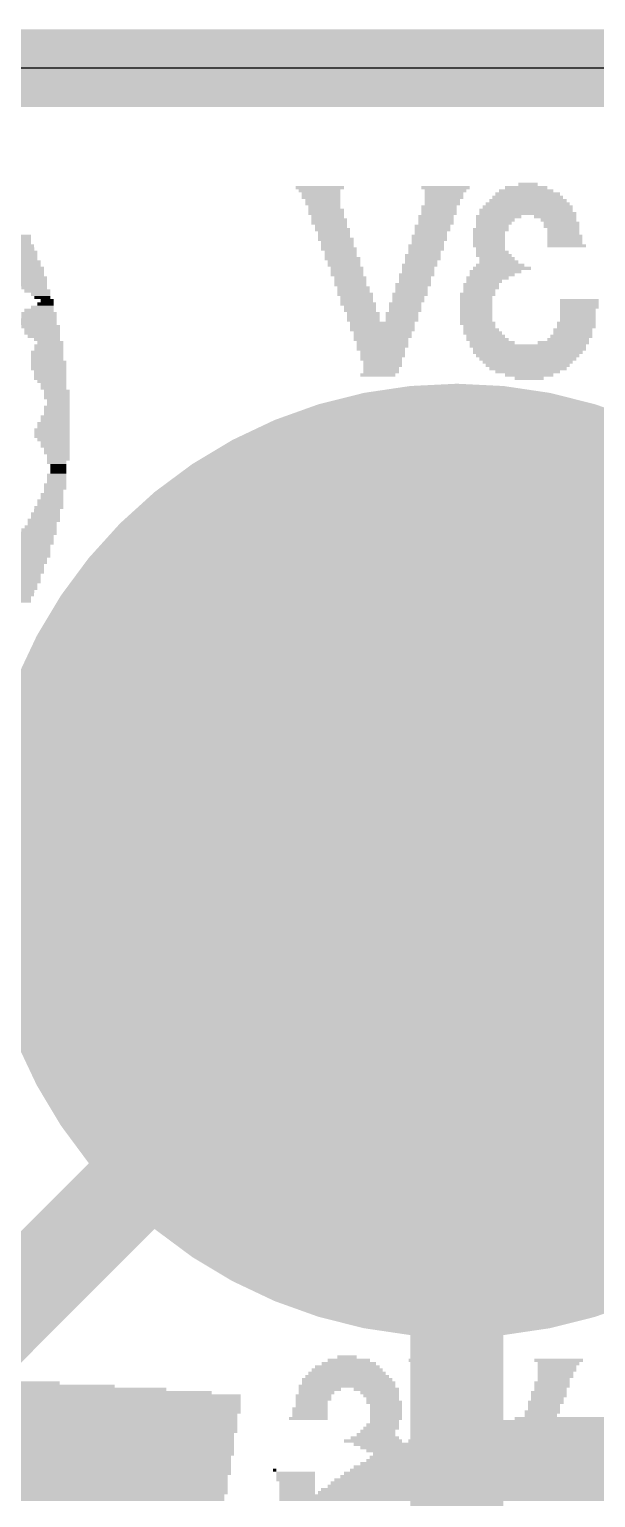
# Model space of a CAD drawing. Extents: x 0 to 53.3, y -0.3 to 28.3.
# Drawn here: x 34.44 to 38.15, y 16.03 to 25.65 of the extents above; entities that cross this region are included whole.
import ezdxf

# ---------------------------------------------------------------- set-up
doc = ezdxf.new("R2010")
doc.units = 0
for name, color, linetype in [('1', 12, 'CONTINUOUS'), ('16', 5, 'CONTINUOUS'), ('17', 110, 'CONTINUOUS'), ('20', 4, 'CONTINUOUS'), ('200', 132, 'CONTINUOUS'), ('201', 6, 'CONTINUOUS')]:
    doc.layers.add(name, color=color, linetype=linetype)

# ---------------------------------------------------------------- blocks, each defined once
blk = doc.blocks.new('ROUNDP')
at = {"const_width": 0.5}
blk.add_lwpolyline([(0, -0.25, 1), (0, 0.25, 1), (0, -0.25)], format="xyb", dxfattribs=at)
blk = doc.blocks.new('RECT')
blk.add_solid([(-0.5, -0.5), (0.5, -0.5), (-0.5, 0.5), (0.5, 0.5)])

msp = doc.modelspace()

# ---------------------------------------------------------------- linework, layer by layer
at = {"layer": '1'}
for points, const_width in [([(0.254, 25.4), (51.562, 25.4)], 0.508), ([(37.2429, 20.208), (37.2429, 11.4401)], 0.6096)]:
    msp.add_lwpolyline(points, dxfattribs=dict(at, const_width=const_width))
for points, const_width in [([(37.2429, 17.5918, 1), (37.2429, 22.8242, 1), (37.2429, 17.5918)], 1.016), ([(37.3953, 20.208, 1), (37.0905, 20.208)], 0.3048)]:
    msp.add_lwpolyline(points, format="xyb", dxfattribs=dict(at, const_width=const_width))
at = {"layer": '16'}
for points, const_width in [([(0.254, 25.4), (51.562, 25.4)], 0.508), ([(37.2429, 20.208), (28.5835, 11.5486)], 0.6096)]:
    msp.add_lwpolyline(points, dxfattribs=dict(at, const_width=const_width))
at = {"layer": '16', "const_width": 0.3048}
msp.add_lwpolyline([(37.3507, 20.1002, 1), (37.1351, 20.3158)], format="xyb", dxfattribs=at)
at = {"layer": '20'}
msp.add_line((48.6, 25.4), (3.2, 25.4), dxfattribs=at)

# ---------------------------------------------------------------- block references
at = {"layer": '17', "xscale": 5.266, "yscale": 5.266}
msp.add_blockref('ROUNDP', (37.2429, 20.208), dxfattribs=at)
msp.add_blockref('ROUNDP', (37.2429, 20.208), dxfattribs=at)
at = {"layer": '200'}
for p, xscale, yscale in [((34.2913, 24.2993), 0.3175, 0.0211), ((34.3116, 24.2782), 0.2769, 0.0211), ((34.323, 24.257), 0.254, 0.0213), ((34.3433, 24.2358), 0.254, 0.0211), ((34.3116, 24.1512), 0.3581, 0.0211), ((34.3218, 24.1723), 0.3378, 0.0211), ((34.3319, 24.1935), 0.3175, 0.0213), ((34.3535, 24.2147), 0.2337, 0.0211), ((34.323, 24.13), 0.381, 0.0213), ((34.3332, 24.1088), 0.3607, 0.0211), ((34.3649, 24.0877), 0.3378, 0.0211), ((34.3751, 24.0665), 0.3175, 0.0213), ((34.3967, 24.0453), 0.2743, 0.0211), ((34.417, 24.0242), 0.2743, 0.0211), ((34.4386, 24.003), 0.2311, 0.0213), ((34.4488, 23.9818), 0.2108, 0.0211), ((34.4703, 23.9607), 0.1676, 0.0211), ((34.4919, 23.9395), 0.1702, 0.0213), ((34.5135, 23.9183), 0.127, 0.0211), ((34.5237, 23.8972), 0.1067, 0.0211), ((34.544, 23.8548), 0.1067, 0.0211), ((34.5554, 23.876), 0.0838, 0.0213), ((34.5021, 23.7913), 0.2311, 0.0211), ((34.5021, 23.7702), 0.2311, 0.0211), ((34.5021, 23.8125), 0.1905, 0.0213), ((34.5237, 23.8337), 0.1473, 0.0211), ((34.4907, 23.749), 0.254, 0.0213), ((34.4907, 23.7278), 0.254, 0.0211), ((34.5135, 23.7067), 0.254, 0.0211), ((34.5237, 23.6855), 0.2337, 0.0213), ((34.5237, 23.6643), 0.2337, 0.0211), ((34.5338, 23.6432), 0.2134, 0.0211), ((34.5554, 23.622), 0.1702, 0.0213), ((34.5656, 23.5797), 0.1905, 0.0211), ((34.5757, 23.6008), 0.1702, 0.0211), ((34.5554, 23.5373), 0.2108, 0.0211), ((34.5554, 23.5162), 0.2108, 0.0211), ((34.5554, 23.495), 0.2108, 0.0213), ((34.5656, 23.4738), 0.2311, 0.0211), ((34.5656, 23.5585), 0.1905, 0.0213), ((34.5656, 23.4527), 0.2311, 0.0211), ((34.5656, 23.4315), 0.2311, 0.0213), ((34.5757, 23.4103), 0.2108, 0.0211), ((34.5757, 23.3892), 0.2108, 0.0211), ((34.5757, 23.368), 0.2108, 0.0213), ((34.5859, 23.3468), 0.1905, 0.0211), ((34.5973, 23.3257), 0.1676, 0.0211), ((34.5973, 23.3045), 0.1676, 0.0213), ((34.6189, 23.2833), 0.1702, 0.0211), ((34.6189, 23.2622), 0.1702, 0.0211), ((34.6189, 23.241), 0.1702, 0.0213), ((34.6189, 23.1775), 0.1702, 0.0213), ((34.6291, 23.2198), 0.1499, 0.0211), ((34.6291, 23.1987), 0.1499, 0.0211), ((34.6088, 23.114), 0.1905, 0.0213), ((34.6088, 23.0928), 0.1905, 0.0211), ((34.6189, 23.1563), 0.1702, 0.0211), ((34.6189, 23.1352), 0.1702, 0.0211), ((34.5872, 23.0293), 0.2337, 0.0211), ((34.5872, 23.0082), 0.2337, 0.0211), ((34.5872, 22.987), 0.2337, 0.0213), ((34.5973, 23.0717), 0.2134, 0.0211), ((34.5973, 23.0505), 0.2134, 0.0213), ((34.5973, 22.9658), 0.2134, 0.0211), ((34.6088, 22.9447), 0.1905, 0.0211), ((34.6088, 22.9235), 0.1905, 0.0213), ((34.6189, 22.9023), 0.1702, 0.0211), ((34.6189, 22.8812), 0.1702, 0.0211), ((34.6291, 22.86), 0.1499, 0.0213), ((34.6291, 22.8388), 0.1499, 0.0211), ((34.6177, 22.8177), 0.127, 0.0211), ((34.6291, 22.7965), 0.1041, 0.0213), ((34.6177, 22.733), 0.127, 0.0213), ((34.6177, 22.7118), 0.127, 0.0211), ((34.6291, 22.7753), 0.1041, 0.0211), ((34.6291, 22.7542), 0.1041, 0.0211), ((34.5872, 22.606), 0.1473, 0.0213), ((34.5973, 22.6272), 0.127, 0.0211), ((34.6075, 22.6695), 0.1473, 0.0213), ((34.6075, 22.6483), 0.1473, 0.0211), ((34.6177, 22.6907), 0.127, 0.0211), ((34.5656, 22.5213), 0.1905, 0.0211), ((34.5757, 22.5637), 0.1702, 0.0211), ((34.5757, 22.5425), 0.1702, 0.0213), ((34.5872, 22.5848), 0.1473, 0.0211), ((34.5338, 22.4367), 0.2134, 0.0211), ((34.5224, 22.4155), 0.1905, 0.0213), ((34.5453, 22.479), 0.1905, 0.0213), ((34.5453, 22.4578), 0.1905, 0.0211), ((34.5554, 22.5002), 0.1702, 0.0211), ((34.29, 22.352), 0.6553, 0.0213), ((34.29, 22.3308), 0.6147, 0.0211), ((34.3014, 22.3097), 0.5918, 0.0211), ((34.5021, 22.3732), 0.2311, 0.0211), ((34.5123, 22.3943), 0.2108, 0.0211), ((34.3014, 22.2885), 0.5918, 0.0213), ((34.3014, 22.2673), 0.5512, 0.0211), ((34.3116, 22.2462), 0.5309, 0.0211), ((34.3116, 22.225), 0.5309, 0.0213), ((34.323, 22.2038), 0.508, 0.0211), ((34.3218, 22.1827), 0.4648, 0.0211), ((34.3218, 22.1615), 0.4648, 0.0213), ((34.3218, 22.1403), 0.4242, 0.0211), ((34.3332, 22.1192), 0.4013, 0.0211), ((34.3332, 22.098), 0.4013, 0.0213), ((34.3332, 22.0768), 0.3607, 0.0211), ((34.3332, 22.0557), 0.3607, 0.0211), ((34.3751, 22.0345), 0.2769, 0.0213), ((34.3751, 22.0133), 0.2311, 0.0211), ((34.3852, 21.9922), 0.2108, 0.0211), ((34.3751, 21.971), 0.1905, 0.0213), ((34.3852, 21.9498), 0.1702, 0.0211), ((34.3751, 21.9287), 0.1499, 0.0211), ((34.3649, 21.9075), 0.1702, 0.0213), ((36.5341, 16.9333), 0.2769, 0.0211), ((36.5227, 16.9545), 0.127, 0.0213), ((37.0853, 16.9333), 0.3175, 0.0211), ((37.9108, 16.9333), 0.3175, 0.0211), ((36.5227, 16.8275), 0.5486, 0.0213), ((36.5227, 16.8487), 0.508, 0.0211), ((36.5239, 16.8698), 0.4648, 0.0211), ((36.5239, 16.891), 0.4242, 0.0213), ((36.5341, 16.9122), 0.3581, 0.0211), ((37.084, 16.9122), 0.2743, 0.0211), ((37.0942, 16.891), 0.254, 0.0213), ((37.0942, 16.8698), 0.254, 0.0211), ((37.1056, 16.8487), 0.2311, 0.0211), ((37.1056, 16.8275), 0.2311, 0.0213), ((37.8993, 16.891), 0.254, 0.0213), ((37.8993, 16.8698), 0.254, 0.0211), ((37.9095, 16.9122), 0.2743, 0.0211), ((37.8892, 16.8487), 0.2337, 0.0211), ((37.8892, 16.8275), 0.2337, 0.0213), ((36.5227, 16.764), 0.635, 0.0213), ((36.3436, 16.7428), 0.2769, 0.0211), ((36.5239, 16.8063), 0.5918, 0.0211), ((36.5341, 16.7852), 0.6121, 0.0211), ((36.7144, 16.7428), 0.2972, 0.0211), ((37.1272, 16.8063), 0.2337, 0.0211), ((37.1272, 16.7852), 0.2337, 0.0211), ((37.1272, 16.764), 0.2337, 0.0213), ((37.1475, 16.7428), 0.2337, 0.0211), ((37.8574, 16.7428), 0.2108, 0.0211), ((37.8676, 16.7852), 0.2311, 0.0211), ((37.8676, 16.764), 0.2311, 0.0213), ((37.8777, 16.8063), 0.2108, 0.0211), ((36.3017, 16.7005), 0.2337, 0.0213), ((36.3017, 16.6793), 0.2337, 0.0211), ((36.2903, 16.6582), 0.2108, 0.0211), ((36.2903, 16.637), 0.2108, 0.0213), ((36.322, 16.7217), 0.2337, 0.0211), ((36.736, 16.7217), 0.254, 0.0211), ((36.7462, 16.7005), 0.2337, 0.0213), ((36.7563, 16.6793), 0.2134, 0.0211), ((36.7665, 16.6582), 0.2337, 0.0211), ((36.7779, 16.637), 0.2108, 0.0213), ((37.1475, 16.7217), 0.2337, 0.0211), ((37.1475, 16.7005), 0.2337, 0.0213), ((37.1678, 16.6793), 0.2337, 0.0211), ((37.1678, 16.6582), 0.2337, 0.0211), ((37.1793, 16.637), 0.2108, 0.0213), ((37.8257, 16.6582), 0.2337, 0.0211), ((37.8143, 16.637), 0.2108, 0.0213), ((37.846, 16.7217), 0.2337, 0.0211), ((37.846, 16.7005), 0.2337, 0.0213), ((37.8358, 16.6793), 0.2134, 0.0211), ((36.2687, 16.5523), 0.254, 0.0211), ((36.2801, 16.6158), 0.2311, 0.0211), ((36.2801, 16.5947), 0.2311, 0.0211), ((36.2801, 16.5735), 0.2311, 0.0213), ((36.7779, 16.6158), 0.2108, 0.0211), ((36.7779, 16.5947), 0.2108, 0.0211), ((36.7779, 16.5735), 0.2108, 0.0213), ((36.7779, 16.5523), 0.2108, 0.0211), ((37.1907, 16.6158), 0.2337, 0.0211), ((37.1907, 16.5947), 0.2337, 0.0211), ((37.2008, 16.5735), 0.2134, 0.0213), ((37.211, 16.5523), 0.2337, 0.0211), ((37.8041, 16.5947), 0.2311, 0.0211), ((37.7939, 16.5735), 0.2108, 0.0213), ((37.7939, 16.5523), 0.2108, 0.0211), ((37.8143, 16.6158), 0.2108, 0.0211), ((36.7132, 16.4465), 0.254, 0.0213), ((36.7246, 16.4677), 0.2311, 0.0211), ((36.7462, 16.4888), 0.2337, 0.0211), ((36.7563, 16.51), 0.2134, 0.0213), ((36.7678, 16.5312), 0.1905, 0.0211), ((37.211, 16.5312), 0.2337, 0.0211), ((37.2224, 16.51), 0.2108, 0.0213), ((37.2326, 16.4888), 0.2311, 0.0211), ((37.2326, 16.4677), 0.2311, 0.0211), ((37.2428, 16.4465), 0.2108, 0.0213), ((37.7622, 16.4677), 0.2337, 0.0211), ((37.7508, 16.4465), 0.2108, 0.0213), ((37.7825, 16.5312), 0.2337, 0.0211), ((37.7723, 16.51), 0.2134, 0.0213), ((37.7723, 16.4888), 0.2134, 0.0211), ((36.6928, 16.4042), 0.381, 0.0211), ((36.7043, 16.4253), 0.3175, 0.0211), ((36.7347, 16.383), 0.3378, 0.0213), ((36.7563, 16.3618), 0.2946, 0.0211), ((37.2542, 16.4253), 0.2337, 0.0211), ((37.2643, 16.4042), 0.2134, 0.0211), ((37.2643, 16.383), 0.2134, 0.0213), ((37.2745, 16.3618), 0.2337, 0.0211), ((37.7304, 16.4042), 0.2108, 0.0211), ((37.7304, 16.383), 0.2108, 0.0213), ((37.7304, 16.3618), 0.2108, 0.0211), ((37.7508, 16.4253), 0.2108, 0.0211), ((36.7881, 16.3407), 0.2769, 0.0211), ((36.8097, 16.3195), 0.2337, 0.0213), ((36.83, 16.2983), 0.2337, 0.0211), ((36.83, 16.2772), 0.2337, 0.0211), ((36.8414, 16.256), 0.2108, 0.0213), ((37.2859, 16.3407), 0.2108, 0.0211), ((37.2859, 16.3195), 0.2108, 0.0213), ((37.2961, 16.2983), 0.2311, 0.0211), ((37.3062, 16.2772), 0.2108, 0.0211), ((37.3062, 16.256), 0.2108, 0.0213), ((37.6872, 16.2772), 0.2108, 0.0211), ((37.6872, 16.256), 0.2108, 0.0213), ((37.7088, 16.3407), 0.2134, 0.0211), ((37.7088, 16.3195), 0.2134, 0.0213), ((37.7088, 16.2983), 0.2134, 0.0211), ((36.0477, 16.2137), 0.0203, 0.0211), ((36.1848, 16.1925), 0.254, 0.0213), ((36.1848, 16.1713), 0.254, 0.0211), ((36.8516, 16.2348), 0.2311, 0.0211), ((36.8618, 16.2137), 0.2108, 0.0211), ((36.8618, 16.1925), 0.2108, 0.0213), ((36.8618, 16.1713), 0.2108, 0.0211), ((37.3177, 16.2348), 0.2337, 0.0211), ((37.3278, 16.2137), 0.2134, 0.0211), ((37.3278, 16.1925), 0.2134, 0.0213), ((37.3494, 16.1713), 0.2108, 0.0211), ((37.6555, 16.1713), 0.2337, 0.0211), ((37.6669, 16.2137), 0.2108, 0.0211), ((37.6669, 16.1925), 0.2108, 0.0213), ((37.6771, 16.2348), 0.2311, 0.0211), ((36.1848, 16.1502), 0.254, 0.0211), ((36.195, 16.129), 0.2337, 0.0213), ((36.195, 16.1078), 0.2337, 0.0211), ((36.195, 16.0867), 0.2337, 0.0211), ((36.195, 16.0655), 0.2337, 0.0213), ((36.8618, 16.1502), 0.2108, 0.0211), ((36.8618, 16.129), 0.2108, 0.0213), ((36.8618, 16.1078), 0.2108, 0.0211), ((36.8618, 16.0867), 0.2108, 0.0211), ((36.8618, 16.0655), 0.2108, 0.0213), ((37.3494, 16.1502), 0.2108, 0.0211), ((37.3494, 16.129), 0.2108, 0.0213), ((37.3698, 16.1078), 0.2108, 0.0211), ((37.3698, 16.0867), 0.2108, 0.0211), ((37.3698, 16.0655), 0.2108, 0.0213), ((37.6238, 16.1078), 0.2108, 0.0211), ((37.6238, 16.0867), 0.2108, 0.0211), ((37.6238, 16.0655), 0.2108, 0.0213), ((37.6453, 16.1502), 0.2134, 0.0211), ((37.6453, 16.129), 0.2134, 0.0213), ((36.2052, 16.0443), 0.254, 0.0211), ((36.2052, 16.0232), 0.254, 0.0211), ((36.8516, 16.0443), 0.2311, 0.0211), ((36.8414, 16.0232), 0.2108, 0.0211), ((37.4967, 16.0443), 0.4242, 0.0211), ((37.4967, 16.0232), 0.4242, 0.0211)]:
    msp.add_blockref('RECT', p, dxfattribs=dict(at, xscale=xscale, yscale=yscale))
at = {"layer": '201', "rotation": 180}
for p, xscale, yscale in [((37.7088, 24.638), 0.127, 0.0213), ((36.3436, 24.6168), 0.3175, 0.0211), ((36.3423, 24.5957), 0.2743, 0.0211), ((36.3525, 24.5745), 0.254, 0.0213), ((36.3525, 24.5533), 0.254, 0.0211), ((36.3639, 24.5322), 0.2311, 0.0211), ((37.1691, 24.6168), 0.3175, 0.0211), ((37.1678, 24.5957), 0.2743, 0.0211), ((37.1577, 24.5745), 0.254, 0.0213), ((37.1577, 24.5533), 0.254, 0.0211), ((37.1475, 24.5322), 0.2337, 0.0211), ((37.7088, 24.5322), 0.508, 0.0211), ((37.7076, 24.5533), 0.4648, 0.0211), ((37.7076, 24.5745), 0.4242, 0.0213), ((37.6974, 24.5957), 0.3581, 0.0211), ((37.6974, 24.6168), 0.2769, 0.0211), ((36.3639, 24.511), 0.2311, 0.0213), ((36.3741, 24.4898), 0.2108, 0.0211), ((36.3855, 24.4687), 0.2337, 0.0211), ((36.3855, 24.4475), 0.2337, 0.0213), ((36.3957, 24.4263), 0.2134, 0.0211), ((37.1056, 24.4263), 0.2311, 0.0211), ((37.1259, 24.4898), 0.2311, 0.0211), ((37.1259, 24.4687), 0.2311, 0.0211), ((37.1259, 24.4475), 0.2311, 0.0213), ((37.1475, 24.511), 0.2337, 0.0213), ((37.5171, 24.4263), 0.2972, 0.0211), ((37.7088, 24.4475), 0.635, 0.0213), ((37.6974, 24.4687), 0.6121, 0.0211), ((37.7076, 24.4898), 0.5918, 0.0211), ((37.7076, 24.511), 0.5512, 0.0213), ((37.8879, 24.4263), 0.2769, 0.0211), ((36.4058, 24.4052), 0.2337, 0.0211), ((36.4058, 24.384), 0.2337, 0.0213), ((36.4274, 24.3417), 0.2311, 0.0211), ((36.4173, 24.3628), 0.2108, 0.0211), ((37.084, 24.3628), 0.2337, 0.0211), ((37.084, 24.3417), 0.2337, 0.0211), ((37.1056, 24.4052), 0.2311, 0.0211), ((37.1056, 24.384), 0.2311, 0.0213), ((37.465, 24.3417), 0.2337, 0.0211), ((37.4955, 24.4052), 0.254, 0.0211), ((37.4853, 24.384), 0.2337, 0.0213), ((37.4752, 24.3628), 0.2134, 0.0211), ((37.9095, 24.4052), 0.2337, 0.0211), ((37.9298, 24.384), 0.2337, 0.0213), ((37.9298, 24.3628), 0.2337, 0.0211), ((37.9413, 24.3417), 0.2108, 0.0211), ((36.449, 24.2782), 0.2337, 0.0211), ((36.4376, 24.3205), 0.2108, 0.0213), ((36.4376, 24.2993), 0.2108, 0.0211), ((36.4592, 24.257), 0.2134, 0.0213), ((36.4592, 24.2358), 0.2134, 0.0211), ((37.0408, 24.2358), 0.2337, 0.0211), ((37.0624, 24.2993), 0.2311, 0.0211), ((37.0624, 24.2782), 0.2311, 0.0211), ((37.0523, 24.257), 0.2108, 0.0213), ((37.0726, 24.3205), 0.2108, 0.0213), ((37.4536, 24.3205), 0.2108, 0.0213), ((37.4536, 24.2993), 0.2108, 0.0211), ((37.4536, 24.2782), 0.2108, 0.0211), ((37.4536, 24.257), 0.2108, 0.0213), ((37.4536, 24.2358), 0.2108, 0.0211), ((37.9628, 24.2358), 0.254, 0.0211), ((37.9413, 24.3205), 0.2108, 0.0213), ((37.9514, 24.2993), 0.2311, 0.0211), ((37.9514, 24.2782), 0.2311, 0.0211), ((37.9514, 24.257), 0.2311, 0.0213), ((36.4693, 24.2147), 0.2337, 0.0211), ((36.4922, 24.1512), 0.2337, 0.0211), ((36.4808, 24.1935), 0.2108, 0.0213), ((36.4808, 24.1723), 0.2108, 0.0211), ((37.0205, 24.1723), 0.2337, 0.0211), ((37.0205, 24.1512), 0.2337, 0.0211), ((37.0408, 24.2147), 0.2337, 0.0211), ((37.0307, 24.1935), 0.2134, 0.0213), ((37.4637, 24.2147), 0.1905, 0.0211), ((37.4752, 24.1935), 0.2134, 0.0213), ((37.4853, 24.1723), 0.2337, 0.0211), ((37.5069, 24.1512), 0.2311, 0.0211), ((36.5023, 24.13), 0.2134, 0.0213), ((36.5023, 24.1088), 0.2134, 0.0211), ((36.5227, 24.0877), 0.2134, 0.0211), ((36.5227, 24.0665), 0.2134, 0.0213), ((36.5227, 24.0453), 0.2134, 0.0211), ((36.9786, 24.0453), 0.2311, 0.0211), ((36.9989, 24.1088), 0.2311, 0.0211), ((36.9888, 24.0877), 0.2108, 0.0211), ((36.9888, 24.0665), 0.2108, 0.0213), ((37.0091, 24.13), 0.2108, 0.0213), ((37.4967, 24.0665), 0.3378, 0.0213), ((37.4752, 24.0453), 0.2946, 0.0211), ((37.5387, 24.0877), 0.381, 0.0211), ((37.5272, 24.1088), 0.3175, 0.0211), ((37.5183, 24.13), 0.254, 0.0213), ((36.5443, 24.0242), 0.2108, 0.0211), ((36.5443, 24.003), 0.2108, 0.0213), ((36.5443, 23.9818), 0.2108, 0.0211), ((36.5646, 23.9607), 0.2108, 0.0211), ((36.957, 23.9818), 0.2337, 0.0211), ((36.9456, 23.9607), 0.2108, 0.0211), ((36.9684, 24.0242), 0.2108, 0.0211), ((36.9684, 24.003), 0.2108, 0.0213), ((37.4015, 23.9818), 0.2337, 0.0211), ((37.4015, 23.9607), 0.2337, 0.0211), ((37.4434, 24.0242), 0.2769, 0.0211), ((37.4218, 24.003), 0.2337, 0.0213), ((36.5646, 23.9395), 0.2108, 0.0213), ((36.576, 23.9183), 0.2337, 0.0211), ((36.5963, 23.8548), 0.2337, 0.0211), ((36.5862, 23.8972), 0.2134, 0.0211), ((36.5862, 23.876), 0.2134, 0.0213), ((36.9037, 23.8548), 0.2134, 0.0211), ((36.9252, 23.8972), 0.2108, 0.0211), ((36.9252, 23.876), 0.2108, 0.0213), ((36.9354, 23.9183), 0.2311, 0.0211), ((36.9456, 23.9395), 0.2108, 0.0213), ((37.3799, 23.9183), 0.2311, 0.0211), ((37.3698, 23.8972), 0.2108, 0.0211), ((37.3698, 23.876), 0.2108, 0.0213), ((37.3698, 23.8548), 0.2108, 0.0211), ((37.3901, 23.9395), 0.2108, 0.0213), ((38.0467, 23.876), 0.254, 0.0213), ((38.0467, 23.8548), 0.254, 0.0211), ((36.6078, 23.8337), 0.2108, 0.0211), ((36.6078, 23.8125), 0.2108, 0.0213), ((36.6293, 23.7913), 0.2134, 0.0211), ((36.6293, 23.7702), 0.2134, 0.0211), ((36.8833, 23.7913), 0.2134, 0.0211), ((36.8833, 23.7702), 0.2134, 0.0211), ((36.9037, 23.8337), 0.2134, 0.0211), ((36.9037, 23.8125), 0.2134, 0.0213), ((37.3698, 23.8337), 0.2108, 0.0211), ((37.3698, 23.8125), 0.2108, 0.0213), ((37.3698, 23.7913), 0.2108, 0.0211), ((37.3698, 23.7702), 0.2108, 0.0211), ((38.0365, 23.8125), 0.2337, 0.0213), ((38.0365, 23.7913), 0.2337, 0.0211), ((38.0365, 23.7702), 0.2337, 0.0211), ((38.0467, 23.8337), 0.254, 0.0211), ((36.6293, 23.749), 0.2134, 0.0213), ((36.7551, 23.7278), 0.4242, 0.0211), ((36.7551, 23.7067), 0.4242, 0.0211), ((36.7551, 23.6855), 0.4242, 0.0213), ((36.7563, 23.6643), 0.381, 0.0211), ((36.8833, 23.749), 0.2134, 0.0213), ((37.3698, 23.749), 0.2108, 0.0213), ((37.3799, 23.7278), 0.2311, 0.0211), ((37.4015, 23.6855), 0.2337, 0.0213), ((37.3901, 23.7067), 0.2108, 0.0211), ((37.4117, 23.6643), 0.254, 0.0211), ((38.0035, 23.6855), 0.254, 0.0213), ((38.0035, 23.6643), 0.254, 0.0211), ((38.0263, 23.7278), 0.254, 0.0211), ((38.0263, 23.7067), 0.254, 0.0211), ((38.0365, 23.749), 0.2337, 0.0213), ((36.7563, 23.6432), 0.381, 0.0211), ((36.7449, 23.622), 0.3581, 0.0213), ((36.7551, 23.6008), 0.3378, 0.0211), ((36.7551, 23.5797), 0.3378, 0.0211), ((37.4434, 23.622), 0.2769, 0.0213), ((37.432, 23.6432), 0.254, 0.0211), ((37.7088, 23.5797), 0.762, 0.0211), ((37.4752, 23.6008), 0.2946, 0.0211), ((37.9413, 23.6008), 0.3378, 0.0211), ((37.973, 23.622), 0.2743, 0.0213), ((37.9933, 23.6432), 0.2743, 0.0211), ((36.7449, 23.5585), 0.3175, 0.0213), ((36.7563, 23.5373), 0.2946, 0.0211), ((36.7563, 23.5162), 0.2946, 0.0211), ((36.7462, 23.495), 0.2743, 0.0213), ((36.7563, 23.4738), 0.254, 0.0211), ((37.719, 23.5585), 0.7417, 0.0213), ((37.7076, 23.5373), 0.7188, 0.0211), ((37.7076, 23.5162), 0.6782, 0.0211), ((37.7088, 23.495), 0.635, 0.0213), ((37.7076, 23.4738), 0.5918, 0.0211), ((36.7246, 23.3892), 0.2311, 0.0211), ((36.7563, 23.4527), 0.254, 0.0211), ((36.7462, 23.4315), 0.2337, 0.0213), ((36.7462, 23.4103), 0.2337, 0.0211), ((37.7076, 23.4527), 0.5512, 0.0211), ((37.7088, 23.4315), 0.508, 0.0213), ((37.7076, 23.4103), 0.4242, 0.0211), ((37.7177, 23.3892), 0.3175, 0.0211), ((37.7177, 23.368), 0.1905, 0.0213), ((34.8183, 16.7428), 1.0363, 0.0211), ((34.6596, 16.764), 0.6782, 0.0213), ((34.4907, 16.7852), 0.2946, 0.0211), ((34.9987, 16.637), 1.651, 0.0213), ((35.0088, 16.6582), 1.6307, 0.0211), ((35.0203, 16.6793), 1.6078, 0.0211), ((35.0304, 16.7005), 1.5875, 0.0213), ((34.9567, 16.7217), 1.3538, 0.0211), ((34.9352, 16.5523), 1.7374, 0.0211), ((34.9567, 16.5735), 1.6942, 0.0213), ((34.9771, 16.5947), 1.6942, 0.0211), ((34.9885, 16.6158), 1.6713, 0.0211), ((38.0886, 16.5523), 0.9322, 0.0211), ((34.8717, 16.4465), 1.8186, 0.0213), ((34.8933, 16.4677), 1.8212, 0.0211), ((34.9034, 16.4888), 1.8009, 0.0211), ((34.9148, 16.51), 1.778, 0.0213), ((34.925, 16.5312), 1.7577, 0.0211), ((38.1838, 16.4465), 2.2657, 0.0213), ((38.1737, 16.4677), 2.0726, 0.0211), ((38.1521, 16.4888), 1.8618, 0.0211), ((38.1419, 16.51), 1.6281, 0.0213), ((38.1216, 16.5312), 1.3335, 0.0211), ((34.8183, 16.3618), 1.9253, 0.0211), ((34.8285, 16.383), 1.905, 0.0213), ((34.8399, 16.4042), 1.8821, 0.0211), ((34.8501, 16.4253), 1.8618, 0.0211), ((38.2372, 16.3618), 2.8346, 0.0211), ((38.2168, 16.383), 2.7076, 0.0213), ((38.2156, 16.4042), 2.5832, 0.0211), ((38.1953, 16.4253), 2.4105, 0.0211), ((34.7447, 16.256), 2.032, 0.0213), ((34.7548, 16.2772), 2.0117, 0.0211), ((34.7764, 16.2983), 1.9685, 0.0211), ((34.7967, 16.3195), 1.9685, 0.0213), ((34.8082, 16.3407), 1.9456, 0.0211), ((38.2803, 16.256), 3.3426, 0.0213), ((38.2689, 16.2772), 3.2385, 0.0211), ((38.2575, 16.2983), 3.175, 0.0211), ((38.2473, 16.3195), 3.0683, 0.0213), ((38.2473, 16.3407), 2.9413, 0.0211), ((34.6926, 16.1713), 2.0955, 0.0211), ((34.7129, 16.1925), 2.0955, 0.0213), ((34.7231, 16.2137), 2.0752, 0.0211), ((34.7345, 16.2348), 2.0523, 0.0211), ((38.3108, 16.1713), 3.6627, 0.0211), ((38.3007, 16.1925), 3.5966, 0.0213), ((38.3007, 16.2137), 3.5154, 0.0211), ((38.2803, 16.2348), 3.429, 0.0211), ((34.6291, 16.0655), 2.2225, 0.0213), ((34.6393, 16.0867), 2.2022, 0.0211), ((34.6507, 16.1078), 2.1793, 0.0211), ((34.6608, 16.129), 2.159, 0.0213), ((34.6812, 16.1502), 2.1184, 0.0211), ((38.3324, 16.0655), 4.0005, 0.0213), ((38.321, 16.0867), 3.937, 0.0211), ((38.3223, 16.1078), 3.8532, 0.0211), ((38.3108, 16.129), 3.7897, 0.0213), ((38.3121, 16.1502), 3.7465, 0.0211), ((34.5961, 16.0232), 2.2428, 0.0211), ((34.6062, 16.0443), 2.2225, 0.0211), ((38.3426, 16.0232), 4.1072, 0.0211), ((38.3324, 16.0443), 4.0411, 0.0211)]:
    msp.add_blockref('RECT', p, dxfattribs=dict(at, xscale=xscale, yscale=yscale))

doc.saveas('drawing.dxf')
